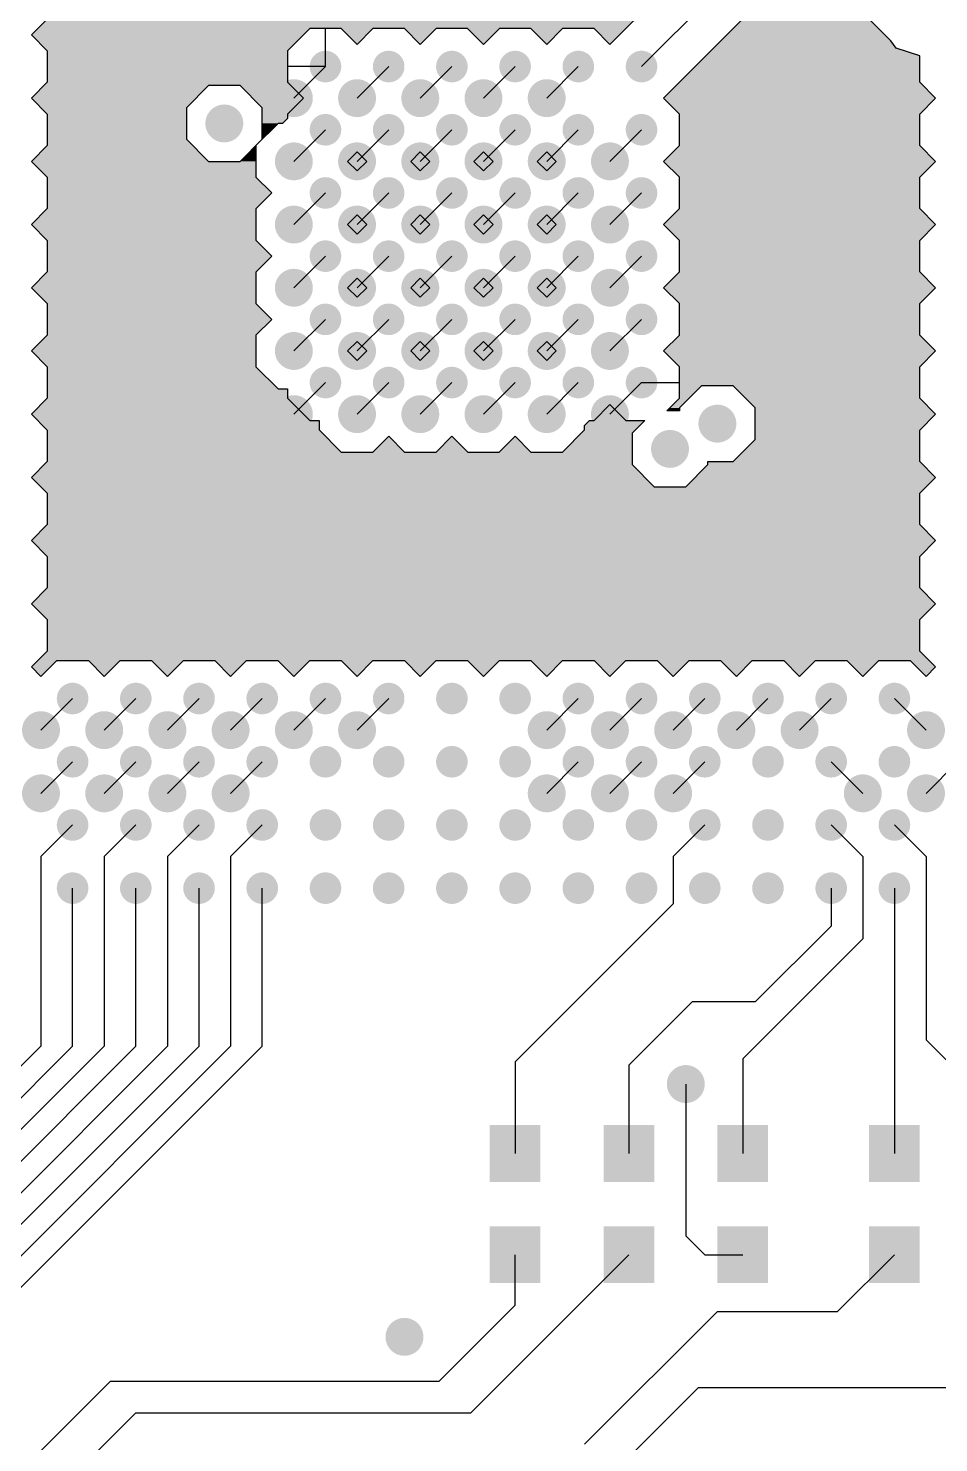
# Model space of a CAD drawing. Extents: x 295 to 953, y 10 to 290.
# Drawn here: x 658.08 to 686.88, y 151.45 to 196.21 of the extents above; entities that cross this region are included whole.
import ezdxf

# ---------------------------------------------------------------- set-up
doc = ezdxf.new("R2010")
doc.units = 0
doc.header["$LTSCALE"] = 5
doc.header["$MEASUREMENT"] = 0
doc.layers.get('0').update_dxf_attribs({"linetype": 'CONTINUOUS', "lineweight": 25})
doc.layers.add('16_COMP_GBR', color=4, linetype='CONTINUOUS')

msp = doc.modelspace()

# ---------------------------------------------------------------- linework, layer by layer
at = {"color": 7}
for points, const_width in [([(660.128, 194.8, 1), (660.828, 194.8, 1)], 0.7), ([(667.228, 195, 1), (667.728, 195, 1)], 0.5), ([(669.228, 195, 1), (669.728, 195, 1)], 0.5), ([(671.228, 195, 1), (671.728, 195, 1)], 0.5), ([(673.228, 195, 1), (673.728, 195, 1)], 0.5), ([(675.228, 195, 1), (675.728, 195, 1)], 0.5), ([(677.228, 195, 1), (677.728, 195, 1)], 0.5), ([(666.178, 194, 1), (666.778, 194, 1)], 0.6), ([(668.178, 194, 1), (668.778, 194, 1)], 0.6), ([(670.178, 194, 1), (670.778, 194, 1)], 0.6), ([(672.178, 194, 1), (672.778, 194, 1)], 0.6), ([(674.178, 194, 1), (674.778, 194, 1)], 0.6), ([(663.978, 193.2, 1), (664.578, 193.2, 1)], 0.6), ([(667.228, 193, 1), (667.728, 193, 1)], 0.5), ([(669.228, 193, 1), (669.728, 193, 1)], 0.5), ([(671.228, 193, 1), (671.728, 193, 1)], 0.5), ([(673.228, 193, 1), (673.728, 193, 1)], 0.5), ([(675.228, 193, 1), (675.728, 193, 1)], 0.5), ([(677.228, 193, 1), (677.728, 193, 1)], 0.5), ([(666.178, 192, 1), (666.778, 192, 1)], 0.6), ([(668.178, 192, 1), (668.778, 192, 1)], 0.6), ([(670.178, 192, 1), (670.778, 192, 1)], 0.6), ([(672.178, 192, 1), (672.778, 192, 1)], 0.6), ([(674.178, 192, 1), (674.778, 192, 1)], 0.6), ([(676.178, 192, 1), (676.778, 192, 1)], 0.6), ([(667.228, 191, 1), (667.728, 191, 1)], 0.5), ([(669.228, 191, 1), (669.728, 191, 1)], 0.5), ([(671.228, 191, 1), (671.728, 191, 1)], 0.5), ([(673.228, 191, 1), (673.728, 191, 1)], 0.5), ([(675.228, 191, 1), (675.728, 191, 1)], 0.5), ([(677.228, 191, 1), (677.728, 191, 1)], 0.5), ([(683.328, 190.6, 1), (684.028, 190.6, 1)], 0.7), ([(666.178, 190, 1), (666.778, 190, 1)], 0.6), ([(668.178, 190, 1), (668.778, 190, 1)], 0.6), ([(670.178, 190, 1), (670.778, 190, 1)], 0.6), ([(672.178, 190, 1), (672.778, 190, 1)], 0.6), ([(674.178, 190, 1), (674.778, 190, 1)], 0.6), ([(676.178, 190, 1), (676.778, 190, 1)], 0.6), ([(667.228, 189, 1), (667.728, 189, 1)], 0.5), ([(669.228, 189, 1), (669.728, 189, 1)], 0.5), ([(671.228, 189, 1), (671.728, 189, 1)], 0.5), ([(673.228, 189, 1), (673.728, 189, 1)], 0.5), ([(675.228, 189, 1), (675.728, 189, 1)], 0.5), ([(677.228, 189, 1), (677.728, 189, 1)], 0.5), ([(666.178, 188, 1), (666.778, 188, 1)], 0.6), ([(668.178, 188, 1), (668.778, 188, 1)], 0.6), ([(670.178, 188, 1), (670.778, 188, 1)], 0.6), ([(672.178, 188, 1), (672.778, 188, 1)], 0.6), ([(674.178, 188, 1), (674.778, 188, 1)], 0.6), ([(676.178, 188, 1), (676.778, 188, 1)], 0.6), ([(683.328, 187.2, 1), (684.028, 187.2, 1)], 0.7), ([(667.228, 187, 1), (667.728, 187, 1)], 0.5), ([(669.228, 187, 1), (669.728, 187, 1)], 0.5), ([(671.228, 187, 1), (671.728, 187, 1)], 0.5), ([(673.228, 187, 1), (673.728, 187, 1)], 0.5), ([(675.228, 187, 1), (675.728, 187, 1)], 0.5), ([(677.228, 187, 1), (677.728, 187, 1)], 0.5), ([(666.178, 186, 1), (666.778, 186, 1)], 0.6), ([(668.178, 186, 1), (668.778, 186, 1)], 0.6), ([(670.178, 186, 1), (670.778, 186, 1)], 0.6), ([(672.178, 186, 1), (672.778, 186, 1)], 0.6), ([(674.178, 186, 1), (674.778, 186, 1)], 0.6), ([(676.178, 186, 1), (676.778, 186, 1)], 0.6), ([(667.228, 185, 1), (667.728, 185, 1)], 0.5), ([(669.228, 185, 1), (669.728, 185, 1)], 0.5), ([(671.228, 185, 1), (671.728, 185, 1)], 0.5), ([(673.228, 185, 1), (673.728, 185, 1)], 0.5), ([(675.228, 185, 1), (675.728, 185, 1)], 0.5), ([(677.228, 185, 1), (677.728, 185, 1)], 0.5), ([(666.178, 184, 1), (666.778, 184, 1)], 0.6), ([(668.178, 184, 1), (668.778, 184, 1)], 0.6), ([(670.178, 184, 1), (670.778, 184, 1)], 0.6), ([(672.178, 184, 1), (672.778, 184, 1)], 0.6), ([(674.178, 184, 1), (674.778, 184, 1)], 0.6), ([(676.178, 184, 1), (676.778, 184, 1)], 0.6), ([(679.578, 183.7, 1), (680.178, 183.7, 1)], 0.6), ([(678.078, 182.9, 1), (678.678, 182.9, 1)], 0.6), ([(664.928, 179.2, 1), (665.628, 179.2, 1)], 0.7), ([(668.328, 179, 1), (669.028, 179, 1)], 0.7), ([(671.528, 179, 1), (672.228, 179, 1)], 0.7), ([(659.228, 175, 1), (659.728, 175, 1)], 0.5), ([(661.228, 175, 1), (661.728, 175, 1)], 0.5), ([(663.228, 175, 1), (663.728, 175, 1)], 0.5), ([(665.228, 175, 1), (665.728, 175, 1)], 0.5), ([(667.228, 175, 1), (667.728, 175, 1)], 0.5), ([(669.228, 175, 1), (669.728, 175, 1)], 0.5), ([(671.228, 175, 1), (671.728, 175, 1)], 0.5), ([(673.228, 175, 1), (673.728, 175, 1)], 0.5), ([(675.228, 175, 1), (675.728, 175, 1)], 0.5), ([(677.228, 175, 1), (677.728, 175, 1)], 0.5), ([(679.228, 175, 1), (679.728, 175, 1)], 0.5), ([(681.228, 175, 1), (681.728, 175, 1)], 0.5), ([(683.228, 175, 1), (683.728, 175, 1)], 0.5), ([(685.228, 175, 1), (685.728, 175, 1)], 0.5), ([(658.178, 174, 1), (658.778, 174, 1)], 0.6), ([(660.178, 174, 1), (660.778, 174, 1)], 0.6), ([(662.178, 174, 1), (662.778, 174, 1)], 0.6), ([(664.178, 174, 1), (664.778, 174, 1)], 0.6), ([(666.178, 174, 1), (666.778, 174, 1)], 0.6), ([(668.178, 174, 1), (668.778, 174, 1)], 0.6), ([(674.178, 174, 1), (674.778, 174, 1)], 0.6), ([(676.178, 174, 1), (676.778, 174, 1)], 0.6), ([(678.178, 174, 1), (678.778, 174, 1)], 0.6), ([(680.178, 174, 1), (680.778, 174, 1)], 0.6), ([(682.178, 174, 1), (682.778, 174, 1)], 0.6), ([(686.178, 174, 1), (686.778, 174, 1)], 0.6), ([(659.228, 173, 1), (659.728, 173, 1)], 0.5), ([(661.228, 173, 1), (661.728, 173, 1)], 0.5), ([(663.228, 173, 1), (663.728, 173, 1)], 0.5), ([(665.228, 173, 1), (665.728, 173, 1)], 0.5), ([(667.228, 173, 1), (667.728, 173, 1)], 0.5), ([(669.228, 173, 1), (669.728, 173, 1)], 0.5), ([(671.228, 173, 1), (671.728, 173, 1)], 0.5), ([(673.228, 173, 1), (673.728, 173, 1)], 0.5), ([(675.228, 173, 1), (675.728, 173, 1)], 0.5), ([(677.228, 173, 1), (677.728, 173, 1)], 0.5), ([(679.228, 173, 1), (679.728, 173, 1)], 0.5), ([(681.228, 173, 1), (681.728, 173, 1)], 0.5), ([(683.228, 173, 1), (683.728, 173, 1)], 0.5), ([(685.228, 173, 1), (685.728, 173, 1)], 0.5), ([(658.178, 172, 1), (658.778, 172, 1)], 0.6), ([(660.178, 172, 1), (660.778, 172, 1)], 0.6), ([(662.178, 172, 1), (662.778, 172, 1)], 0.6), ([(664.178, 172, 1), (664.778, 172, 1)], 0.6), ([(674.178, 172, 1), (674.778, 172, 1)], 0.6), ([(676.178, 172, 1), (676.778, 172, 1)], 0.6), ([(678.178, 172, 1), (678.778, 172, 1)], 0.6), ([(684.178, 172, 1), (684.778, 172, 1)], 0.6), ([(686.178, 172, 1), (686.778, 172, 1)], 0.6), ([(659.228, 171, 1), (659.728, 171, 1)], 0.5), ([(661.228, 171, 1), (661.728, 171, 1)], 0.5), ([(663.228, 171, 1), (663.728, 171, 1)], 0.5), ([(665.228, 171, 1), (665.728, 171, 1)], 0.5), ([(667.228, 171, 1), (667.728, 171, 1)], 0.5), ([(669.228, 171, 1), (669.728, 171, 1)], 0.5), ([(671.228, 171, 1), (671.728, 171, 1)], 0.5), ([(673.228, 171, 1), (673.728, 171, 1)], 0.5), ([(675.228, 171, 1), (675.728, 171, 1)], 0.5), ([(677.228, 171, 1), (677.728, 171, 1)], 0.5), ([(679.228, 171, 1), (679.728, 171, 1)], 0.5), ([(681.228, 171, 1), (681.728, 171, 1)], 0.5), ([(683.228, 171, 1), (683.728, 171, 1)], 0.5), ([(685.228, 171, 1), (685.728, 171, 1)], 0.5), ([(659.228, 169, 1), (659.728, 169, 1)], 0.5), ([(661.228, 169, 1), (661.728, 169, 1)], 0.5), ([(663.228, 169, 1), (663.728, 169, 1)], 0.5), ([(665.228, 169, 1), (665.728, 169, 1)], 0.5), ([(667.228, 169, 1), (667.728, 169, 1)], 0.5), ([(669.228, 169, 1), (669.728, 169, 1)], 0.5), ([(671.228, 169, 1), (671.728, 169, 1)], 0.5), ([(673.228, 169, 1), (673.728, 169, 1)], 0.5), ([(675.228, 169, 1), (675.728, 169, 1)], 0.5), ([(677.228, 169, 1), (677.728, 169, 1)], 0.5), ([(679.228, 169, 1), (679.728, 169, 1)], 0.5), ([(681.228, 169, 1), (681.728, 169, 1)], 0.5), ([(683.228, 169, 1), (683.728, 169, 1)], 0.5), ([(685.228, 169, 1), (685.728, 169, 1)], 0.5), ([(678.578, 162.8, 1), (679.178, 162.8, 1)], 0.6), ([(669.678, 154.8, 1), (670.278, 154.8, 1)], 0.6)]:
    msp.add_lwpolyline(points, format="xyb", close=True, dxfattribs=dict(at, const_width=const_width))
for points in [[(674.278, 161.5), (674.278, 159.7), (672.678, 161.5), (672.678, 159.7)], [(677.878, 161.5), (677.878, 159.7), (676.278, 161.5), (676.278, 159.7)], [(681.478, 161.5), (681.478, 159.7), (679.878, 161.5), (679.878, 159.7)], [(686.278, 161.5), (686.278, 159.7), (684.678, 161.5), (684.678, 159.7)], [(674.278, 158.3), (674.278, 156.5), (672.678, 158.3), (672.678, 156.5)], [(677.878, 158.3), (677.878, 156.5), (676.278, 158.3), (676.278, 156.5)], [(681.478, 158.3), (681.478, 156.5), (679.878, 158.3), (679.878, 156.5)], [(686.278, 158.3), (686.278, 156.5), (684.678, 158.3), (684.678, 156.5)]]:
    msp.add_solid(points, dxfattribs=at)
at = {"layer": '16_COMP_GBR', "color": 7}
for p, q in [((685.364, 195.818), (678.634, 202.548)), ((679.38, 198.6), (676.478, 195.698)), ((677.478, 195), (679.878, 197.4)), ((658.678, 196.504), (658.176, 196)), ((678.176, 194), (681.078, 196.902)), ((666.982, 196.2), (666.278, 195.498)), ((667.976, 196.2), (666.982, 196.2)), ((667.478, 195), (667.478, 196.2)), ((668.478, 195.698), (667.976, 196.2)), ((668.982, 196.2), (668.478, 195.698)), ((669.976, 196.2), (668.982, 196.2)), ((670.478, 195.698), (669.976, 196.2)), ((670.982, 196.2), (670.478, 195.698)), ((671.976, 196.2), (670.982, 196.2)), ((672.478, 195.698), (671.976, 196.2)), ((672.982, 196.2), (672.478, 195.698)), ((673.976, 196.2), (672.982, 196.2)), ((674.478, 195.698), (673.976, 196.2)), ((674.982, 196.2), (674.478, 195.698)), ((675.976, 196.2), (674.982, 196.2)), ((676.478, 195.698), (675.976, 196.2)), ((658.176, 196), (658.678, 195.498)), ((685.536, 195.58), (685.364, 195.818)), ((658.678, 195.498), (658.678, 194.504)), ((666.278, 195.498), (666.278, 194.504)), ((686.278, 195.338), (685.536, 195.58)), ((686.278, 194.504), (686.278, 195.338)), ((667.478, 195), (666.278, 195)), ((667.478, 195), (666.478, 194)), ((669.478, 195), (668.478, 194)), ((671.478, 195), (670.478, 194)), ((673.478, 195), (672.478, 194)), ((675.478, 195), (674.478, 194)), ((658.678, 194.504), (658.176, 194)), ((663.78, 194.4), (663.078, 193.698)), ((664.776, 194.4), (663.78, 194.4)), ((665.478, 193.698), (664.776, 194.4)), ((666.278, 194.504), (666.782, 194)), ((686.782, 194), (686.278, 194.504)), ((658.176, 194), (658.678, 193.498)), ((666.782, 194), (666.278, 193.498)), ((678.678, 193.498), (678.176, 194)), ((686.278, 193.498), (686.782, 194)), ((658.678, 193.498), (658.678, 192.502)), ((663.078, 193.698), (663.078, 192.702)), ((665.478, 192.702), (665.478, 193.698)), ((666.278, 193.498), (666.278, 193.356)), ((678.678, 192.504), (678.678, 193.498)), ((686.278, 192.504), (686.278, 193.498)), ((665.98, 193.2), (665.278, 192.498)), ((666.122, 193.2), (665.98, 193.2)), ((666.278, 193.356), (666.122, 193.2)), ((667.478, 193), (666.478, 192)), ((669.478, 193), (668.478, 192)), ((671.478, 193), (670.478, 192)), ((673.478, 193), (672.478, 192)), ((675.478, 193), (674.478, 192)), ((677.478, 193), (676.478, 192)), ((658.678, 192.502), (658.176, 192)), ((663.078, 192.702), (663.78, 192)), ((664.776, 192), (665.478, 192.702)), ((665.278, 192.498), (665.278, 191.502)), ((678.176, 192), (678.678, 192.504)), ((686.782, 192), (686.278, 192.504)), ((668.478, 192.304), (668.176, 192)), ((668.782, 192), (668.478, 192.304)), ((670.478, 192.304), (670.176, 192)), ((670.782, 192), (670.478, 192.304)), ((672.478, 192.304), (672.176, 192)), ((672.782, 192), (672.478, 192.304)), ((674.478, 192.304), (674.176, 192)), ((674.782, 192), (674.478, 192.304)), ((658.176, 192), (658.678, 191.498)), ((663.78, 192), (664.776, 192)), ((668.176, 192), (668.478, 191.698)), ((668.478, 191.698), (668.782, 192)), ((670.176, 192), (670.478, 191.698)), ((670.478, 191.698), (670.782, 192)), ((672.176, 192), (672.478, 191.698)), ((672.478, 191.698), (672.782, 192)), ((674.176, 192), (674.478, 191.698)), ((674.478, 191.698), (674.782, 192)), ((678.678, 191.498), (678.176, 192)), ((686.278, 191.498), (686.782, 192)), ((658.678, 191.498), (658.678, 190.504)), ((665.278, 191.502), (665.78, 191)), ((678.678, 190.504), (678.678, 191.498)), ((686.278, 190.504), (686.278, 191.498)), ((665.78, 191), (665.278, 190.498)), ((667.478, 191), (666.478, 190)), ((669.478, 191), (668.478, 190)), ((671.478, 191), (670.478, 190)), ((673.478, 191), (672.478, 190)), ((675.478, 191), (674.478, 190)), ((677.478, 191), (676.478, 190)), ((658.678, 190.504), (658.176, 190)), ((665.278, 190.498), (665.278, 189.502)), ((668.478, 190.304), (668.176, 190)), ((668.782, 190), (668.478, 190.304)), ((670.478, 190.304), (670.176, 190)), ((670.782, 190), (670.478, 190.304)), ((672.478, 190.304), (672.176, 190)), ((672.782, 190), (672.478, 190.304)), ((674.478, 190.304), (674.176, 190)), ((674.782, 190), (674.478, 190.304)), ((678.176, 190), (678.678, 190.504)), ((686.782, 190), (686.278, 190.504)), ((658.176, 190), (658.678, 189.498)), ((668.176, 190), (668.478, 189.698)), ((668.478, 189.698), (668.782, 190)), ((670.176, 190), (670.478, 189.698)), ((670.478, 189.698), (670.782, 190)), ((672.176, 190), (672.478, 189.698)), ((672.478, 189.698), (672.782, 190)), ((674.176, 190), (674.478, 189.698)), ((674.478, 189.698), (674.782, 190)), ((678.678, 189.498), (678.176, 190)), ((686.278, 189.498), (686.782, 190)), ((658.678, 189.498), (658.678, 188.504)), ((665.278, 189.502), (665.78, 189)), ((678.678, 188.504), (678.678, 189.498)), ((686.278, 188.504), (686.278, 189.498)), ((665.78, 189), (665.278, 188.498)), ((667.478, 189), (666.478, 188)), ((669.478, 189), (668.478, 188)), ((671.478, 189), (670.478, 188)), ((673.478, 189), (672.478, 188)), ((675.478, 189), (674.478, 188)), ((677.478, 189), (676.478, 188)), ((658.678, 188.504), (658.176, 188)), ((665.278, 188.498), (665.278, 187.502)), ((678.176, 188), (678.678, 188.504)), ((686.782, 188), (686.278, 188.504)), ((658.176, 188), (658.678, 187.498)), ((668.478, 188.304), (668.176, 188)), ((668.176, 188), (668.478, 187.698)), ((668.782, 188), (668.478, 188.304)), ((668.478, 187.698), (668.782, 188)), ((670.478, 188.304), (670.176, 188)), ((670.176, 188), (670.478, 187.698)), ((670.782, 188), (670.478, 188.304)), ((670.478, 187.698), (670.782, 188)), ((672.478, 188.304), (672.176, 188)), ((672.176, 188), (672.478, 187.698)), ((672.782, 188), (672.478, 188.304)), ((672.478, 187.698), (672.782, 188)), ((674.478, 188.304), (674.176, 188)), ((674.176, 188), (674.478, 187.698)), ((674.782, 188), (674.478, 188.304)), ((674.478, 187.698), (674.782, 188)), ((678.678, 187.498), (678.176, 188)), ((686.278, 187.498), (686.782, 188)), ((658.678, 187.498), (658.678, 186.504)), ((665.278, 187.502), (665.78, 187)), ((678.678, 186.504), (678.678, 187.498)), ((686.278, 186.504), (686.278, 187.498)), ((665.78, 187), (665.278, 186.498)), ((667.478, 187), (666.478, 186)), ((669.478, 187), (668.478, 186)), ((671.478, 187), (670.478, 186)), ((673.478, 187), (672.478, 186)), ((675.478, 187), (674.478, 186)), ((677.478, 187), (676.478, 186)), ((658.678, 186.504), (658.176, 186)), ((665.278, 186.498), (665.278, 185.502)), ((668.478, 186.304), (668.176, 186)), ((668.782, 186), (668.478, 186.304)), ((670.478, 186.304), (670.176, 186)), ((670.782, 186), (670.478, 186.304)), ((672.478, 186.304), (672.176, 186)), ((672.782, 186), (672.478, 186.304)), ((674.478, 186.304), (674.176, 186)), ((674.782, 186), (674.478, 186.304)), ((678.176, 186), (678.678, 186.504)), ((686.782, 186), (686.278, 186.504)), ((658.176, 186), (658.678, 185.498)), ((668.176, 186), (668.478, 185.698)), ((668.478, 185.698), (668.782, 186)), ((670.176, 186), (670.478, 185.698)), ((670.478, 185.698), (670.782, 186)), ((672.176, 186), (672.478, 185.698)), ((672.478, 185.698), (672.782, 186)), ((674.176, 186), (674.478, 185.698)), ((674.478, 185.698), (674.782, 186)), ((678.678, 185.498), (678.176, 186)), ((686.278, 185.498), (686.782, 186)), ((658.678, 185.498), (658.678, 184.504)), ((665.278, 185.502), (665.98, 184.8)), ((678.678, 184.504), (678.678, 185.498)), ((686.278, 184.504), (686.278, 185.498)), ((667.478, 185), (666.478, 184)), ((669.478, 185), (668.478, 184)), ((671.478, 185), (670.478, 184)), ((673.478, 185), (672.478, 184)), ((675.478, 185), (674.478, 184)), ((677.478, 185), (676.478, 184)), ((677.478, 185), (678.678, 185)), ((679.38, 184.9), (678.678, 184.198)), ((680.376, 184.9), (679.38, 184.9)), ((681.078, 184.198), (680.376, 184.9)), ((658.678, 184.504), (658.176, 184)), ((665.98, 184.8), (666.278, 184.8)), ((666.278, 184.8), (666.278, 184.504)), ((666.278, 184.504), (666.982, 183.8)), ((678.276, 184.1), (678.678, 184.504)), ((686.782, 184), (686.278, 184.504)), ((658.176, 184), (658.678, 183.498)), ((675.976, 183.8), (676.478, 184.304)), ((676.478, 184.304), (676.982, 183.8)), ((678.678, 184.1), (678.276, 184.1)), ((678.678, 184.198), (678.678, 184.1)), ((681.078, 183.202), (681.078, 184.198)), ((686.278, 183.498), (686.782, 184)), ((666.982, 183.8), (667.278, 183.8)), ((667.278, 183.8), (667.278, 183.502)), ((675.678, 183.644), (675.834, 183.8)), ((675.678, 183.502), (675.678, 183.644)), ((675.834, 183.8), (675.976, 183.8)), ((676.982, 183.8), (677.58, 183.8)), ((677.58, 183.8), (677.178, 183.398)), ((658.678, 183.498), (658.678, 182.504)), ((667.278, 183.502), (667.98, 182.8)), ((668.976, 182.8), (669.478, 183.302)), ((669.478, 183.302), (669.98, 182.8)), ((670.976, 182.8), (671.478, 183.302)), ((671.478, 183.302), (671.98, 182.8)), ((672.976, 182.8), (673.478, 183.302)), ((673.478, 183.302), (673.98, 182.8)), ((674.976, 182.8), (675.678, 183.502)), ((677.178, 183.398), (677.178, 182.402)), ((680.376, 182.5), (681.078, 183.202)), ((686.278, 182.504), (686.278, 183.498)), ((667.98, 182.8), (668.976, 182.8)), ((669.98, 182.8), (670.976, 182.8)), ((671.98, 182.8), (672.976, 182.8)), ((673.98, 182.8), (674.976, 182.8)), ((658.678, 182.504), (658.176, 182)), ((677.178, 182.402), (677.88, 181.7)), ((678.876, 181.7), (679.578, 182.402)), ((679.578, 182.5), (680.376, 182.5)), ((679.578, 182.402), (679.578, 182.5)), ((686.782, 182), (686.278, 182.504)), ((658.176, 182), (658.678, 181.498)), ((686.278, 181.498), (686.782, 182)), ((658.678, 181.498), (658.678, 180.504)), ((677.88, 181.7), (678.876, 181.7)), ((686.278, 180.504), (686.278, 181.498)), ((658.678, 180.504), (658.176, 180)), ((686.782, 180), (686.278, 180.504)), ((658.176, 180), (658.678, 179.498)), ((686.278, 179.498), (686.782, 180)), ((658.678, 179.498), (658.678, 178.504)), ((686.278, 178.504), (686.278, 179.498)), ((658.678, 178.504), (658.176, 178)), ((686.782, 178), (686.278, 178.504)), ((658.176, 178), (658.678, 177.498)), ((686.278, 177.498), (686.782, 178)), ((658.678, 177.498), (658.678, 176.504)), ((686.278, 176.504), (686.278, 177.498)), ((658.678, 176.504), (658.176, 176)), ((686.782, 176), (686.278, 176.504)), ((658.176, 176), (658.478, 175.698)), ((658.478, 175.698), (658.982, 176.2)), ((658.982, 176.2), (659.976, 176.2)), ((659.976, 176.2), (660.478, 175.698)), ((660.478, 175.698), (660.982, 176.2)), ((660.982, 176.2), (661.976, 176.2)), ((661.976, 176.2), (662.478, 175.698)), ((662.478, 175.698), (662.982, 176.2)), ((662.982, 176.2), (663.976, 176.2)), ((663.976, 176.2), (664.478, 175.698)), ((664.478, 175.698), (664.982, 176.2)), ((664.982, 176.2), (665.976, 176.2)), ((665.976, 176.2), (666.478, 175.698)), ((666.478, 175.698), (666.982, 176.2)), ((666.982, 176.2), (667.976, 176.2)), ((667.976, 176.2), (668.478, 175.698)), ((668.478, 175.698), (668.982, 176.2)), ((668.982, 176.2), (669.976, 176.2)), ((669.976, 176.2), (670.478, 175.698)), ((670.478, 175.698), (670.982, 176.2)), ((670.982, 176.2), (671.976, 176.2)), ((671.976, 176.2), (672.478, 175.698)), ((672.478, 175.698), (672.982, 176.2)), ((672.982, 176.2), (673.976, 176.2)), ((673.976, 176.2), (674.478, 175.698)), ((674.478, 175.698), (674.982, 176.2)), ((674.982, 176.2), (675.976, 176.2)), ((675.976, 176.2), (676.478, 175.698)), ((676.478, 175.698), (676.982, 176.2)), ((676.982, 176.2), (677.976, 176.2)), ((677.976, 176.2), (678.478, 175.698)), ((678.478, 175.698), (678.982, 176.2)), ((678.982, 176.2), (679.976, 176.2)), ((679.976, 176.2), (680.478, 175.698)), ((680.478, 175.698), (680.982, 176.2)), ((680.982, 176.2), (681.976, 176.2)), ((681.976, 176.2), (682.478, 175.698)), ((682.478, 175.698), (682.982, 176.2)), ((682.982, 176.2), (683.976, 176.2)), ((683.976, 176.2), (684.478, 175.698)), ((684.478, 175.698), (684.982, 176.2)), ((684.982, 176.2), (685.976, 176.2)), ((685.976, 176.2), (686.478, 175.698)), ((686.478, 175.698), (686.782, 176)), ((659.478, 175), (658.478, 174)), ((661.478, 175), (660.478, 174)), ((663.478, 175), (662.478, 174)), ((665.478, 175), (664.478, 174)), ((667.478, 175), (666.478, 174)), ((669.478, 175), (668.478, 174)), ((675.478, 175), (674.478, 174)), ((677.478, 175), (676.478, 174)), ((679.478, 175), (678.478, 174)), ((681.478, 175), (680.478, 174)), ((683.478, 175), (682.478, 174)), ((685.478, 175), (686.478, 174)), ((659.478, 173), (658.478, 172)), ((661.478, 173), (660.478, 172)), ((663.478, 173), (662.478, 172)), ((665.478, 173), (664.478, 172)), ((675.478, 173), (674.478, 172)), ((677.478, 173), (676.478, 172)), ((679.478, 173), (678.478, 172)), ((683.478, 173), (684.478, 172)), ((687.478, 173), (686.478, 172)), ((659.478, 171), (658.478, 170)), ((661.478, 171), (660.478, 170)), ((663.478, 171), (662.478, 170)), ((665.478, 171), (664.478, 170)), ((679.478, 171), (678.478, 170)), ((683.478, 171), (684.478, 170)), ((685.478, 171), (686.478, 170)), ((658.478, 170), (658.478, 164)), ((660.478, 170), (660.478, 164)), ((662.478, 170), (662.478, 164)), ((664.478, 170), (664.478, 164)), ((678.478, 170), (678.478, 168.5)), ((684.478, 170), (684.478, 167.4)), ((686.478, 170), (686.478, 164.2)), ((659.478, 164), (659.478, 169)), ((661.478, 164), (661.478, 169)), ((663.478, 164), (663.478, 169)), ((665.478, 164), (665.478, 169)), ((683.478, 169), (683.478, 167.8)), ((685.478, 169), (685.478, 160.6)), ((673.478, 163.5), (678.478, 168.5)), ((681.078, 165.4), (683.478, 167.8)), ((680.678, 163.6), (684.478, 167.4)), ((677.078, 163.4), (679.078, 165.4)), ((681.078, 165.4), (679.078, 165.4)), ((643.478, 149), (658.478, 164)), ((659.478, 164), (644.278, 148.8)), ((645.678, 149.2), (660.478, 164)), ((661.478, 164), (647.278, 149.8)), ((648.678, 150.2), (662.478, 164)), ((663.478, 164), (649.878, 150.4)), ((651.278, 150.8), (664.478, 164)), ((665.478, 164), (652.878, 151.4)), ((688.478, 162.2), (686.478, 164.2)), ((673.478, 163.5), (673.478, 160.6)), ((677.078, 163.4), (677.078, 160.6)), ((680.678, 163.6), (680.678, 160.6)), ((678.878, 162.8), (678.878, 158)), ((679.478, 157.4), (678.878, 158)), ((677.078, 157.4), (672.078, 152.4)), ((673.478, 155.8), (673.478, 157.4)), ((679.478, 157.4), (680.678, 157.4)), ((685.478, 157.4), (683.678, 155.6)), ((673.478, 155.8), (671.078, 153.4)), ((679.878, 155.6), (675.678, 151.4)), ((679.878, 155.6), (683.678, 155.6)), ((650.278, 143), (660.678, 153.4)), ((660.678, 153.4), (671.078, 153.4)), ((679.278, 153.2), (676.478, 150.4)), ((679.278, 153.2), (688.878, 153.2)), ((661.478, 152.4), (650.678, 141.6)), ((661.478, 152.4), (672.078, 152.4))]:
    msp.add_line(p, q, dxfattribs=at)
for points in [[(658.375, 196.2), (658.678, 196.504), (676.98, 196.2), (677.284, 196.504)], [(679.994, 195.818), (681.078, 196.902), (685.364, 195.818), (684.28, 196.902)], [(658.176, 196), (658.375, 196.2), (666.781, 196), (666.982, 196.2)], [(658.375, 196.2), (658.375, 196.2), (666.982, 196.2), (667.976, 196.2)], [(668.478, 195.698), (667.976, 196.2), (668.478, 195.698), (668.982, 196.2)], [(667.976, 196.2), (667.976, 196.2), (668.982, 196.2), (669.976, 196.2)], [(670.478, 195.698), (669.976, 196.2), (670.478, 195.698), (670.982, 196.2)], [(669.976, 196.2), (669.976, 196.2), (670.982, 196.2), (671.976, 196.2)], [(672.478, 195.698), (671.976, 196.2), (672.478, 195.698), (672.982, 196.2)], [(671.976, 196.2), (671.976, 196.2), (672.982, 196.2), (673.976, 196.2)], [(674.478, 195.698), (673.976, 196.2), (674.478, 195.698), (674.982, 196.2)], [(673.976, 196.2), (673.976, 196.2), (674.982, 196.2), (675.976, 196.2)], [(676.478, 195.698), (675.976, 196.2), (676.478, 195.698), (676.98, 196.2)], [(658.678, 195.498), (658.176, 196), (666.278, 195.498), (666.781, 196)], [(679.756, 195.58), (679.994, 195.818), (685.536, 195.58), (685.364, 195.818)], [(658.678, 194.504), (658.678, 195.498), (666.278, 194.504), (666.278, 195.498)], [(678.68, 194.504), (679.514, 195.338), (686.278, 194.504), (686.278, 195.338)], [(679.514, 195.338), (679.756, 195.58), (686.278, 195.338), (685.536, 195.58)], [(658.176, 194), (658.574, 194.4), (663.38, 194), (663.78, 194.4)], [(658.574, 194.4), (658.678, 194.504), (666.382, 194.4), (666.278, 194.504)], [(658.574, 194.4), (658.574, 194.4), (663.78, 194.4), (664.776, 194.4)], [(665.176, 194), (664.776, 194.4), (666.782, 194), (666.382, 194.4)], [(678.176, 194), (678.68, 194.504), (686.781, 194), (686.278, 194.504)], [(658.478, 193.698), (658.176, 194), (663.078, 193.698), (663.38, 194)], [(665.478, 193.698), (665.176, 194), (666.478, 193.698), (666.782, 194)], [(678.678, 193.498), (678.176, 194), (686.278, 193.498), (686.782, 194)], [(678.176, 194), (678.176, 194), (686.782, 194), (686.781, 194)], [(658.678, 193.498), (658.478, 193.698), (663.078, 193.498), (663.078, 193.698)], [(658.678, 192.702), (658.678, 193.498), (663.078, 192.702), (663.078, 193.498)], [(665.478, 193.498), (665.478, 193.698), (666.278, 193.498), (666.478, 193.698)], [(665.478, 193.356), (665.478, 193.498), (666.278, 193.356), (666.278, 193.498)], [(678.678, 192.504), (678.678, 193.498), (686.278, 192.504), (686.278, 193.498)], [(665.478, 193.2), (665.478, 193.356), (666.122, 193.2), (666.278, 193.356)], [(665.478, 192.702), (665.478, 193.2), (665.482, 192.702), (665.98, 193.2)], [(665.478, 193.2), (665.478, 193.2), (665.98, 193.2), (666.122, 193.2)], [(658.176, 192), (658.678, 192.502), (663.78, 192), (663.278, 192.502)], [(658.678, 192.502), (658.678, 192.702), (663.278, 192.502), (663.078, 192.702)], [(664.776, 192), (665.274, 192.498), (665.278, 192), (665.278, 192.498)], [(665.274, 192.498), (665.478, 192.702), (665.278, 192.498), (665.482, 192.702)], [(678.176, 192), (678.678, 192.504), (686.781, 192), (686.278, 192.504)], [(668.176, 192), (668.478, 192.304), (668.782, 192), (668.478, 192.304)], [(670.176, 192), (670.478, 192.304), (670.782, 192), (670.478, 192.304)], [(672.176, 192), (672.478, 192.304), (672.782, 192), (672.478, 192.304)], [(674.176, 192), (674.478, 192.304), (674.782, 192), (674.478, 192.304)], [(658.674, 191.502), (658.176, 192), (665.278, 191.502), (665.278, 192)], [(668.478, 191.698), (668.176, 192), (668.478, 191.698), (668.782, 192)], [(670.478, 191.698), (670.176, 192), (670.478, 191.698), (670.782, 192)], [(672.478, 191.698), (672.176, 192), (672.478, 191.698), (672.782, 192)], [(674.478, 191.698), (674.176, 192), (674.478, 191.698), (674.782, 192)], [(678.678, 191.498), (678.176, 192), (686.278, 191.498), (686.782, 192)], [(678.176, 192), (678.176, 192), (686.782, 192), (686.781, 192)], [(658.678, 191.498), (658.674, 191.502), (665.282, 191.498), (665.278, 191.502)], [(658.678, 191), (658.678, 191.498), (665.78, 191), (665.282, 191.498)], [(678.678, 190.504), (678.678, 191.498), (686.278, 190.504), (686.278, 191.498)], [(658.678, 190.504), (658.678, 191), (665.284, 190.504), (665.78, 191)], [(658.176, 190), (658.672, 190.498), (665.278, 190), (665.278, 190.498)], [(658.672, 190.498), (658.678, 190.504), (665.278, 190.498), (665.284, 190.504)], [(668.176, 190), (668.478, 190.304), (668.782, 190), (668.478, 190.304)], [(670.176, 190), (670.478, 190.304), (670.782, 190), (670.478, 190.304)], [(672.176, 190), (672.478, 190.304), (672.782, 190), (672.478, 190.304)], [(674.176, 190), (674.478, 190.304), (674.782, 190), (674.478, 190.304)], [(678.176, 190), (678.678, 190.504), (686.781, 190), (686.278, 190.504)], [(658.674, 189.502), (658.176, 190), (665.278, 189.502), (665.278, 190)], [(668.478, 189.698), (668.176, 190), (668.478, 189.698), (668.782, 190)], [(670.478, 189.698), (670.176, 190), (670.478, 189.698), (670.782, 190)], [(672.478, 189.698), (672.176, 190), (672.478, 189.698), (672.782, 190)], [(674.478, 189.698), (674.176, 190), (674.478, 189.698), (674.782, 190)], [(678.678, 189.498), (678.176, 190), (686.278, 189.498), (686.782, 190)], [(678.176, 190), (678.176, 190), (686.782, 190), (686.781, 190)], [(658.678, 189.498), (658.674, 189.502), (665.282, 189.498), (665.278, 189.502)], [(658.678, 189), (658.678, 189.498), (665.78, 189), (665.282, 189.498)], [(678.678, 188.504), (678.678, 189.498), (686.278, 188.504), (686.278, 189.498)], [(658.678, 188.504), (658.678, 189), (665.284, 188.504), (665.78, 189)], [(658.176, 188), (658.672, 188.498), (665.278, 188), (665.278, 188.498)], [(658.672, 188.498), (658.678, 188.504), (665.278, 188.498), (665.284, 188.504)], [(678.176, 188), (678.678, 188.504), (686.781, 188), (686.278, 188.504)], [(658.674, 187.502), (658.176, 188), (665.278, 187.502), (665.278, 188)], [(668.176, 188), (668.478, 188.304), (668.782, 188), (668.478, 188.304)], [(668.478, 187.698), (668.176, 188), (668.478, 187.698), (668.782, 188)], [(670.176, 188), (670.478, 188.304), (670.782, 188), (670.478, 188.304)], [(670.478, 187.698), (670.176, 188), (670.478, 187.698), (670.782, 188)], [(672.176, 188), (672.478, 188.304), (672.782, 188), (672.478, 188.304)], [(672.478, 187.698), (672.176, 188), (672.478, 187.698), (672.782, 188)], [(674.176, 188), (674.478, 188.304), (674.782, 188), (674.478, 188.304)], [(674.478, 187.698), (674.176, 188), (674.478, 187.698), (674.782, 188)], [(678.678, 187.498), (678.176, 188), (686.278, 187.498), (686.782, 188)], [(678.176, 188), (678.176, 188), (686.782, 188), (686.781, 188)], [(658.678, 187.498), (658.674, 187.502), (665.282, 187.498), (665.278, 187.502)], [(658.678, 187), (658.678, 187.498), (665.78, 187), (665.282, 187.498)], [(678.678, 186.504), (678.678, 187.498), (686.278, 186.504), (686.278, 187.498)], [(658.678, 186.504), (658.678, 187), (665.284, 186.504), (665.78, 187)], [(658.176, 186), (658.672, 186.498), (665.278, 186), (665.278, 186.498)], [(658.672, 186.498), (658.678, 186.504), (665.278, 186.498), (665.284, 186.504)], [(668.176, 186), (668.478, 186.304), (668.782, 186), (668.478, 186.304)], [(670.176, 186), (670.478, 186.304), (670.782, 186), (670.478, 186.304)], [(672.176, 186), (672.478, 186.304), (672.782, 186), (672.478, 186.304)], [(674.176, 186), (674.478, 186.304), (674.782, 186), (674.478, 186.304)], [(678.176, 186), (678.678, 186.504), (686.781, 186), (686.278, 186.504)], [(658.674, 185.502), (658.176, 186), (665.278, 185.502), (665.278, 186)], [(668.478, 185.698), (668.176, 186), (668.478, 185.698), (668.782, 186)], [(670.478, 185.698), (670.176, 186), (670.478, 185.698), (670.782, 186)], [(672.478, 185.698), (672.176, 186), (672.478, 185.698), (672.782, 186)], [(674.478, 185.698), (674.176, 186), (674.478, 185.698), (674.782, 186)], [(678.678, 185.498), (678.176, 186), (686.278, 185.498), (686.782, 186)], [(678.176, 186), (678.176, 186), (686.782, 186), (686.781, 186)], [(658.678, 185.498), (658.674, 185.502), (665.282, 185.498), (665.278, 185.502)], [(658.678, 184.8), (658.678, 185.498), (665.98, 184.8), (665.282, 185.498)], [(678.678, 184.9), (678.678, 185.498), (686.278, 184.9), (686.278, 185.498)], [(678.678, 184.504), (678.678, 184.9), (678.984, 184.504), (679.38, 184.9)], [(678.678, 184.9), (678.678, 184.9), (679.38, 184.9), (680.376, 184.9)], [(680.772, 184.504), (680.376, 184.9), (686.278, 184.504), (686.278, 184.9)], [(658.176, 184), (658.678, 184.504), (666.782, 184), (666.278, 184.504)], [(658.678, 184.504), (658.678, 184.8), (666.278, 184.504), (666.278, 184.8)], [(658.678, 184.8), (658.678, 184.8), (666.278, 184.8), (665.98, 184.8)], [(678.373, 184.198), (678.678, 184.504), (678.678, 184.198), (678.984, 184.504)], [(681.078, 184.198), (680.772, 184.504), (686.584, 184.198), (686.278, 184.504)], [(658.376, 183.8), (658.176, 184), (666.982, 183.8), (666.782, 184)], [(675.976, 183.8), (676.478, 184.304), (676.982, 183.8), (676.478, 184.304)], [(678.276, 184.1), (678.373, 184.198), (678.678, 184.1), (678.678, 184.198)], [(681.078, 184), (681.078, 184.198), (686.782, 184), (686.584, 184.198)], [(681.078, 183.498), (681.078, 184), (686.278, 183.498), (686.782, 184)], [(658.674, 183.502), (658.376, 183.8), (667.278, 183.502), (667.278, 183.8)], [(658.376, 183.8), (658.376, 183.8), (667.278, 183.8), (666.982, 183.8)], [(675.678, 183.644), (675.833, 183.8), (677.424, 183.644), (677.579, 183.8)], [(675.678, 183.502), (675.678, 183.644), (677.282, 183.502), (677.424, 183.644)], [(675.833, 183.8), (675.834, 183.8), (677.579, 183.8), (676.982, 183.8)], [(658.678, 183.498), (658.674, 183.502), (667.282, 183.498), (667.278, 183.502)], [(658.678, 182.8), (658.678, 183.498), (667.98, 182.8), (667.282, 183.498)], [(668.976, 182.8), (669.478, 183.302), (669.98, 182.8), (669.478, 183.302)], [(670.976, 182.8), (671.478, 183.302), (671.98, 182.8), (671.478, 183.302)], [(672.976, 182.8), (673.478, 183.302), (673.98, 182.8), (673.478, 183.302)], [(674.976, 182.8), (675.574, 183.398), (677.178, 182.8), (677.178, 183.398)], [(675.574, 183.398), (675.678, 183.502), (677.178, 183.398), (677.282, 183.502)], [(680.38, 182.504), (681.078, 183.202), (686.278, 182.504), (686.278, 183.202)], [(681.078, 183.202), (681.078, 183.498), (686.278, 183.202), (686.278, 183.498)], [(658.678, 182.504), (658.678, 182.8), (677.178, 182.504), (677.178, 182.8)], [(658.176, 182), (658.576, 182.402), (677.58, 182), (677.178, 182.402)], [(658.576, 182.402), (658.678, 182.504), (677.178, 182.402), (677.178, 182.504)], [(679.176, 182), (679.578, 182.402), (686.782, 182), (686.38, 182.402)], [(679.578, 182.402), (679.578, 182.5), (686.38, 182.402), (686.282, 182.5)], [(680.376, 182.5), (680.38, 182.504), (686.282, 182.5), (686.278, 182.504)], [(658.476, 181.7), (658.176, 182), (677.88, 181.7), (677.58, 182)], [(678.876, 181.7), (679.176, 182), (686.48, 181.7), (686.782, 182)], [(658.678, 181.498), (658.476, 181.7), (686.278, 181.498), (686.48, 181.7)], [(658.678, 180.504), (658.678, 181.498), (686.278, 180.504), (686.278, 181.498)], [(658.176, 180), (658.678, 180.504), (686.781, 180), (686.278, 180.504)], [(658.678, 179.498), (658.176, 180), (686.278, 179.498), (686.782, 180)], [(658.176, 180), (658.176, 180), (686.782, 180), (686.781, 180)], [(658.678, 178.504), (658.678, 179.498), (686.278, 178.504), (686.278, 179.498)], [(658.176, 178), (658.678, 178.504), (686.781, 178), (686.278, 178.504)], [(658.678, 177.498), (658.176, 178), (686.278, 177.498), (686.782, 178)], [(658.176, 178), (658.176, 178), (686.782, 178), (686.781, 178)], [(658.678, 176.504), (658.678, 177.498), (686.278, 176.504), (686.278, 177.498)], [(658.375, 176.2), (658.678, 176.504), (686.582, 176.2), (686.278, 176.504)], [(658.176, 176), (658.375, 176.2), (658.781, 176), (658.982, 176.2)], [(658.478, 175.698), (658.176, 176), (658.478, 175.698), (658.781, 176)], [(658.375, 176.2), (658.375, 176.2), (658.982, 176.2), (659.976, 176.2)], [(660.478, 175.698), (659.976, 176.2), (660.478, 175.698), (660.982, 176.2)], [(659.976, 176.2), (659.976, 176.2), (660.982, 176.2), (661.976, 176.2)], [(662.478, 175.698), (661.976, 176.2), (662.478, 175.698), (662.982, 176.2)], [(661.976, 176.2), (661.976, 176.2), (662.982, 176.2), (663.976, 176.2)], [(664.478, 175.698), (663.976, 176.2), (664.478, 175.698), (664.982, 176.2)], [(663.976, 176.2), (663.976, 176.2), (664.982, 176.2), (665.976, 176.2)], [(666.478, 175.698), (665.976, 176.2), (666.478, 175.698), (666.982, 176.2)], [(665.976, 176.2), (665.976, 176.2), (666.982, 176.2), (667.976, 176.2)], [(668.478, 175.698), (667.976, 176.2), (668.478, 175.698), (668.982, 176.2)], [(667.976, 176.2), (667.976, 176.2), (668.982, 176.2), (669.976, 176.2)], [(670.478, 175.698), (669.976, 176.2), (670.478, 175.698), (670.982, 176.2)], [(669.976, 176.2), (669.976, 176.2), (670.982, 176.2), (671.976, 176.2)], [(672.478, 175.698), (671.976, 176.2), (672.478, 175.698), (672.982, 176.2)], [(671.976, 176.2), (671.976, 176.2), (672.982, 176.2), (673.976, 176.2)], [(674.478, 175.698), (673.976, 176.2), (674.478, 175.698), (674.982, 176.2)], [(673.976, 176.2), (673.976, 176.2), (674.982, 176.2), (675.976, 176.2)], [(676.478, 175.698), (675.976, 176.2), (676.478, 175.698), (676.982, 176.2)], [(675.976, 176.2), (675.976, 176.2), (676.982, 176.2), (677.976, 176.2)], [(678.478, 175.698), (677.976, 176.2), (678.478, 175.698), (678.982, 176.2)], [(677.976, 176.2), (677.976, 176.2), (678.982, 176.2), (679.976, 176.2)], [(680.478, 175.698), (679.976, 176.2), (680.478, 175.698), (680.982, 176.2)], [(679.976, 176.2), (679.976, 176.2), (680.982, 176.2), (681.976, 176.2)], [(682.478, 175.698), (681.976, 176.2), (682.478, 175.698), (682.982, 176.2)], [(681.976, 176.2), (681.976, 176.2), (682.982, 176.2), (683.976, 176.2)], [(684.478, 175.698), (683.976, 176.2), (684.478, 175.698), (684.982, 176.2)], [(683.976, 176.2), (683.976, 176.2), (684.982, 176.2), (685.976, 176.2)], [(686.176, 176), (685.976, 176.2), (686.782, 176), (686.582, 176.2)], [(686.478, 175.698), (686.176, 176), (686.478, 175.698), (686.782, 176)]]:
    msp.add_solid(points, dxfattribs=at)

doc.saveas('drawing.dxf')
